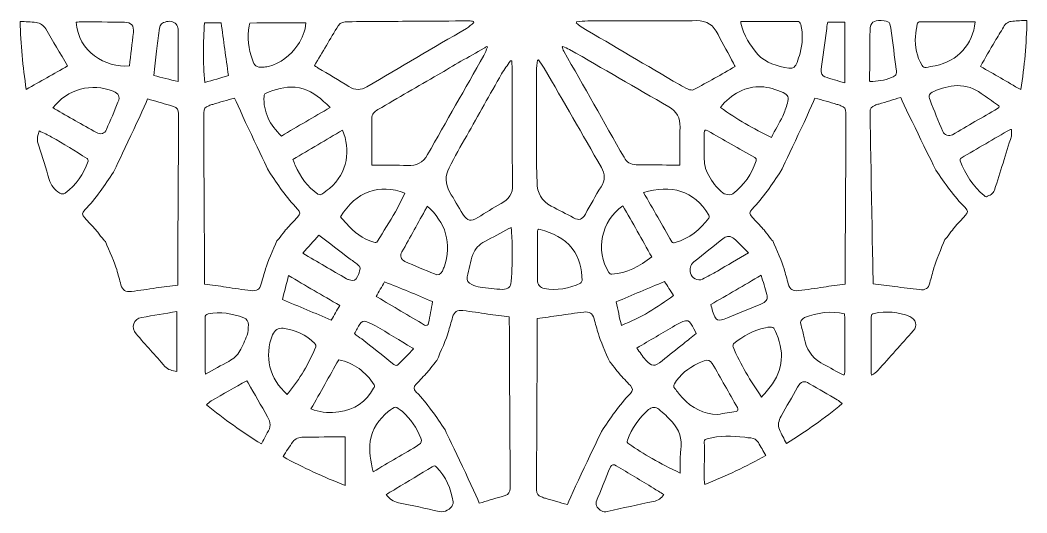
# Model space of a CAD drawing. Header units: millimetres. Extents: x -685 to 442, y -246 to 853.
# Drawn here: x -359.4 to -223.5, y 382.8 to 449.4 of the extents above; entities that cross this region are included whole.
import ezdxf

# ---------------------------------------------------------------- set-up
doc = ezdxf.new("R2010")
doc.units = ezdxf.units.MM
doc.header["$MEASUREMENT"] = 0
doc.layers.add('Layer 1', color=7, linetype='Continuous')

# ---------------------------------------------------------------- blocks, each defined once
blk = doc.blocks.new('block 95')
at = {"layer": 'Layer 1', "lineweight": 0}
blk.add_open_spline([(-293.26, 386.14), (-293.26, 385.64), (-293.47, 385.35), (-293.94, 385.21), (-294.12, 385.13), (-294.3, 385.06), (-294.48, 385.03), (-295.45, 384.74), (-296.43, 384.45), (-297.43, 384.16), (-298.37, 386.43), (-302.04, 394.02), (-302.04, 394.05), (-303.23, 395.82), (-304.42, 397.61), (-305.93, 399.16), (-306.32, 399.59), (-306.32, 399.81), (-305.93, 400.24), (-305.43, 400.78), (-304.92, 401.32), (-304.42, 401.86), (-304.23, 402.07), (-303.32, 403.31), (-303.14, 403.43), (-302.67, 404.57), (-301.82, 406.45), (-301.61, 407.22), (-301.43, 407.9), (-301.21, 408.58), (-301.03, 409.27), (-300.82, 410.02), (-300.42, 410.27), (-299.63, 410.17), (-298.51, 410.02), (-297.4, 409.88), (-296.28, 409.7), (-295.42, 409.55), (-294.23, 409.45), (-293.37, 409.3), (-293.37, 406.64), (-293.26, 388.91), (-293.26, 386.14)], degree=3, knots=[0, 0, 0, 0, 1, 1, 1, 2, 2, 2, 3, 3, 3, 4, 4, 4, 5, 5, 5, 6, 6, 6, 7, 7, 7, 8, 8, 8, 9, 9, 9, 10, 10, 10, 11, 11, 11, 12, 12, 12, 13, 13, 13, 14, 14, 14, 14], dxfattribs=at)
blk = doc.blocks.new('block 96')
at = {"layer": 'Layer 1', "lineweight": 0}
blk.add_open_spline([(-289.7, 385.94), (-289.7, 385.43), (-289.49, 385.15), (-289.02, 385), (-288.84, 384.93), (-288.66, 384.86), (-288.48, 384.82), (-287.51, 384.54), (-286.54, 384.25), (-285.53, 383.96), (-284.59, 386.23), (-280.92, 393.82), (-280.92, 393.85), (-279.73, 395.61), (-278.54, 397.41), (-277.03, 398.96), (-276.64, 399.39), (-276.64, 399.61), (-277.03, 400.04), (-277.54, 400.58), (-278.04, 401.12), (-278.54, 401.66), (-278.74, 401.87), (-279.64, 403.11), (-279.82, 403.23), (-280.29, 404.37), (-281.14, 406.25), (-281.35, 407.01), (-281.53, 407.7), (-281.75, 408.38), (-281.93, 409.06), (-282.14, 409.82), (-282.54, 410.07), (-283.33, 409.96), (-284.45, 409.82), (-285.56, 409.68), (-286.68, 409.5), (-287.54, 409.35), (-288.73, 409.24), (-289.6, 409.1), (-289.6, 406.44), (-289.7, 388.71), (-289.7, 385.94)], degree=3, knots=[0, 0, 0, 0, 1, 1, 1, 2, 2, 2, 3, 3, 3, 4, 4, 4, 5, 5, 5, 6, 6, 6, 7, 7, 7, 8, 8, 8, 9, 9, 9, 10, 10, 10, 11, 11, 11, 12, 12, 12, 13, 13, 13, 14, 14, 14, 14], dxfattribs=at)
blk = doc.blocks.new('block 98')
at = {"layer": 'Layer 1', "lineweight": 0}
blk.add_open_spline([(-334.63, 436.89), (-334.63, 437.4), (-334.42, 437.69), (-333.95, 437.83), (-333.77, 437.9), (-333.59, 437.97), (-333.41, 438.01), (-332.44, 438.3), (-331.46, 438.59), (-330.46, 438.87), (-329.52, 436.61), (-325.85, 429.02), (-325.85, 428.98), (-324.66, 427.22), (-323.47, 425.42), (-321.96, 423.88), (-321.56, 423.44), (-321.56, 423.23), (-321.96, 422.8), (-322.46, 422.26), (-322.97, 421.72), (-323.47, 421.18), (-323.66, 420.97), (-324.57, 419.72), (-324.75, 419.6), (-325.22, 418.46), (-326.07, 416.58), (-326.28, 415.82), (-326.46, 415.14), (-326.68, 414.45), (-326.86, 413.77), (-327.07, 413.01), (-327.47, 412.76), (-328.26, 412.87), (-329.38, 413.01), (-330.49, 413.16), (-331.61, 413.34), (-332.47, 413.48), (-333.66, 413.59), (-334.52, 413.73), (-334.52, 416.39), (-334.63, 434.13), (-334.63, 436.89)], degree=3, knots=[0, 0, 0, 0, 1, 1, 1, 2, 2, 2, 3, 3, 3, 4, 4, 4, 5, 5, 5, 6, 6, 6, 7, 7, 7, 8, 8, 8, 9, 9, 9, 10, 10, 10, 11, 11, 11, 12, 12, 12, 13, 13, 13, 14, 14, 14, 14], dxfattribs=at)
blk = doc.blocks.new('block 99')
at = {"layer": 'Layer 1', "lineweight": 0}
blk.add_open_spline([(-338.03, 436.77), (-338.03, 437.28), (-338.24, 437.57), (-338.71, 437.71), (-338.89, 437.78), (-339.07, 437.85), (-339.25, 437.89), (-340.22, 438.18), (-341.2, 438.46), (-342.2, 438.75), (-343.14, 436.49), (-346.81, 428.9), (-346.81, 428.86), (-348, 427.1), (-349.19, 425.3), (-350.7, 423.75), (-351.1, 423.32), (-351.1, 423.11), (-350.7, 422.68), (-350.2, 422.14), (-349.69, 421.6), (-349.19, 421.06), (-349, 420.85), (-348.09, 419.6), (-347.91, 419.48), (-347.44, 418.34), (-346.59, 416.46), (-346.38, 415.7), (-346.2, 415.01), (-345.98, 414.33), (-345.8, 413.65), (-345.59, 412.89), (-345.19, 412.64), (-344.4, 412.75), (-343.28, 412.89), (-342.17, 413.04), (-341.05, 413.22), (-340.19, 413.36), (-339, 413.47), (-338.14, 413.61), (-338.14, 416.27), (-338.03, 434), (-338.03, 436.77)], degree=3, knots=[0, 0, 0, 0, 1, 1, 1, 2, 2, 2, 3, 3, 3, 4, 4, 4, 5, 5, 5, 6, 6, 6, 7, 7, 7, 8, 8, 8, 9, 9, 9, 10, 10, 10, 11, 11, 11, 12, 12, 12, 13, 13, 13, 14, 14, 14, 14], dxfattribs=at)
blk = doc.blocks.new('block 100')
at = {"layer": 'Layer 1', "lineweight": 0}
blk.add_open_spline([(-244.67, 436.93), (-244.68, 437.43), (-244.46, 437.72), (-244, 437.87), (-243.82, 437.95), (-243.64, 438.02), (-243.46, 438.06), (-242.49, 438.36), (-241.52, 438.66), (-240.52, 438.96), (-239.55, 436.71), (-235.78, 429.17), (-235.78, 429.13), (-234.57, 427.39), (-233.36, 425.6), (-231.83, 424.08), (-231.42, 423.65), (-231.42, 423.43), (-231.81, 423), (-232.31, 422.45), (-232.81, 421.91), (-233.3, 421.36), (-233.49, 421.15), (-234.38, 419.89), (-234.56, 419.77), (-235.01, 418.62), (-235.84, 416.73), (-236.04, 415.96), (-236.21, 415.28), (-236.42, 414.59), (-236.59, 413.91), (-236.79, 413.15), (-237.19, 412.89), (-237.98, 412.99), (-239.1, 413.12), (-240.22, 413.25), (-241.33, 413.41), (-242.2, 413.54), (-243.39, 413.64), (-244.25, 413.77), (-244.29, 416.43), (-244.63, 434.16), (-244.67, 436.93)], degree=3, knots=[0, 0, 0, 0, 1, 1, 1, 2, 2, 2, 3, 3, 3, 4, 4, 4, 5, 5, 5, 6, 6, 6, 7, 7, 7, 8, 8, 8, 9, 9, 9, 10, 10, 10, 11, 11, 11, 12, 12, 12, 13, 13, 13, 14, 14, 14, 14], dxfattribs=at)
blk = doc.blocks.new('block 101')
at = {"layer": 'Layer 1', "lineweight": 0}
blk.add_open_spline([(-247.92, 436.89), (-247.92, 437.4), (-248.14, 437.68), (-248.6, 437.83), (-248.78, 437.9), (-248.96, 437.97), (-249.14, 438.01), (-250.12, 438.3), (-251.09, 438.58), (-252.1, 438.87), (-253.03, 436.61), (-256.7, 429.02), (-256.7, 428.98), (-257.89, 427.22), (-259.08, 425.42), (-260.59, 423.87), (-260.99, 423.44), (-260.99, 423.23), (-260.59, 422.79), (-260.09, 422.25), (-259.58, 421.72), (-259.08, 421.18), (-258.89, 420.97), (-257.99, 419.72), (-257.81, 419.6), (-257.34, 418.46), (-256.48, 416.58), (-256.27, 415.82), (-256.09, 415.13), (-255.88, 414.45), (-255.7, 413.77), (-255.48, 413.01), (-255.08, 412.76), (-254.29, 412.87), (-253.18, 413.01), (-252.06, 413.16), (-250.94, 413.34), (-250.08, 413.48), (-248.89, 413.59), (-248.03, 413.73), (-248.03, 416.39), (-247.92, 434.12), (-247.92, 436.89)], degree=3, knots=[0, 0, 0, 0, 1, 1, 1, 2, 2, 2, 3, 3, 3, 4, 4, 4, 5, 5, 5, 6, 6, 6, 7, 7, 7, 8, 8, 8, 9, 9, 9, 10, 10, 10, 11, 11, 11, 12, 12, 12, 13, 13, 13, 14, 14, 14, 14], dxfattribs=at)
blk = doc.blocks.new('block 92')
at = {"layer": 'Layer 1', "lineweight": 0}
for points, knots in [([(-359.42, 449.21), (-358.66, 449.17), (-357.98, 449.17), (-357.26, 449.06), (-356.72, 448.99), (-356.25, 448.7), (-355.96, 448.2), (-354.99, 446.55), (-354.02, 444.89), (-353.01, 443.2), (-354.88, 442.12), (-356.72, 441.11), (-358.59, 440.04), (-359.06, 443.13), (-359.35, 446.11), (-359.42, 449.21)], [0, 0, 0, 0, 1, 1, 1, 2, 2, 2, 3, 3, 3, 4, 4, 4, 5, 5, 5, 5]), ([(-344.66, 443.2), (-347.9, 442.95), (-351.57, 445.14), (-351.86, 449.1), (-351.72, 449.1), (-351.61, 449.14), (-351.46, 449.14), (-349.41, 449.14), (-347.36, 449.14), (-345.31, 449.1), (-344.44, 449.1), (-344.01, 448.63), (-344.12, 447.73), (-344.3, 446.22), (-344.48, 444.71), (-344.66, 443.2)], [0, 0, 0, 0, 1, 1, 1, 2, 2, 2, 3, 3, 3, 4, 4, 4, 5, 5, 5, 5]), ([(-338.07, 441.08), (-339.22, 441.37), (-340.3, 441.62), (-341.38, 441.91), (-341.24, 443.02), (-341.1, 444.14), (-340.99, 445.21), (-340.88, 446.15), (-340.77, 447.09), (-340.66, 447.98), (-340.63, 448.45), (-340.52, 448.88), (-340.05, 449.06), (-339.51, 449.28), (-338.97, 449.32), (-338.47, 448.96), (-338.29, 448.85), (-338.18, 448.56), (-338.11, 448.34), (-338.04, 448.16), (-338.07, 447.95), (-338.07, 447.73), (-338.07, 445.65), (-338.07, 443.6), (-338.07, 441.51), (-338.07, 441.4), (-338.07, 441.26), (-338.07, 441.08)], [0, 0, 0, 0, 1, 1, 1, 2, 2, 2, 3, 3, 3, 4, 4, 4, 5, 5, 5, 6, 6, 6, 7, 7, 7, 8, 8, 8, 9, 9, 9, 9]), ([(-334.47, 440.97), (-334.76, 443.7), (-334.69, 446.37), (-334.54, 449.03), (-333.79, 449.03), (-333.07, 449.03), (-332.28, 449.03), (-331.95, 446.65), (-331.63, 444.32), (-331.3, 441.91), (-332.31, 441.58), (-333.36, 441.29), (-334.47, 440.97)], [0, 0, 0, 0, 1, 1, 1, 2, 2, 2, 3, 3, 3, 4, 4, 4, 4]), ([(-320.83, 449.03), (-320.9, 447.91), (-321.33, 446.94), (-321.94, 446.04), (-322.95, 444.6), (-324.21, 443.56), (-325.9, 443.13), (-326.16, 443.06), (-326.41, 443.06), (-326.66, 443.02), (-327.49, 442.99), (-327.81, 443.24), (-328.06, 444.03), (-328.57, 445.5), (-328.82, 447.05), (-328.5, 448.6), (-328.46, 448.7), (-328.42, 448.85), (-328.39, 448.99), (-325.87, 449.03), (-323.38, 449.03), (-320.83, 449.03)], [0, 0, 0, 0, 1, 1, 1, 2, 2, 2, 3, 3, 3, 4, 4, 4, 5, 5, 5, 6, 6, 6, 7, 7, 7, 7]), ([(-298.15, 449.06), (-298.47, 448.81), (-298.8, 448.49), (-299.16, 448.27), (-303.62, 445.65), (-308.12, 443.02), (-312.59, 440.4), (-313.41, 439.89), (-314.17, 439.89), (-315.03, 440.43), (-316.4, 441.29), (-317.81, 442.09), (-319.17, 442.91), (-319.32, 443.02), (-319.5, 443.09), (-319.68, 443.24), (-318.6, 445.07), (-317.55, 446.87), (-316.47, 448.63), (-316.19, 449.1), (-315.65, 449.17), (-315.14, 449.17), (-312.12, 449.21), (-309.13, 449.21), (-306.11, 449.24), (-303.66, 449.24), (-301.21, 449.28), (-298.8, 449.28), (-298.58, 449.28), (-298.4, 449.24), (-298.19, 449.21), (-298.19, 449.17), (-298.19, 449.1), (-298.15, 449.06)], [0, 0, 0, 0, 1, 1, 1, 2, 2, 2, 3, 3, 3, 4, 4, 4, 5, 5, 5, 6, 6, 6, 7, 7, 7, 8, 8, 8, 9, 9, 9, 10, 10, 10, 11, 11, 11, 11]), ([(-262.87, 443.13), (-264.74, 442.05), (-266.58, 441.01), (-268.45, 440), (-268.67, 439.89), (-268.99, 439.96), (-269.24, 440.07), (-269.64, 440.25), (-270.04, 440.47), (-270.4, 440.68), (-274.82, 443.27), (-279.25, 445.86), (-283.68, 448.49), (-283.93, 448.63), (-284.11, 448.85), (-284.33, 448.99), (-284.33, 449.03), (-284.29, 449.1), (-284.29, 449.14), (-283.79, 449.21), (-283.28, 449.28), (-282.78, 449.28), (-279.5, 449.28), (-276.23, 449.28), (-272.95, 449.28), (-271.33, 449.28), (-269.71, 449.28), (-268.09, 449.32), (-266.69, 449.35), (-265.79, 448.7), (-265.18, 447.44), (-264.53, 446.11), (-263.77, 444.86), (-263.09, 443.56), (-263.05, 443.45), (-262.98, 443.31), (-262.87, 443.13)], [0, 0, 0, 0, 1, 1, 1, 2, 2, 2, 3, 3, 3, 4, 4, 4, 5, 5, 5, 6, 6, 6, 7, 7, 7, 8, 8, 8, 9, 9, 9, 10, 10, 10, 11, 11, 11, 12, 12, 12, 12]), ([(-262.12, 449.21), (-261.97, 449.21), (-261.86, 449.21), (-261.72, 449.21), (-259.34, 449.21), (-256.97, 449.21), (-254.56, 449.21), (-254.23, 449.21), (-254.09, 449.1), (-254.02, 448.78), (-253.69, 447.48), (-253.76, 446.22), (-254.12, 444.93), (-254.23, 444.5), (-254.38, 444.06), (-254.52, 443.67), (-254.7, 443.09), (-255.06, 442.84), (-255.64, 442.91), (-257.18, 443.13), (-258.77, 443.6), (-259.81, 444.75), (-260.86, 445.93), (-261.72, 447.34), (-262.12, 448.96), (-262.12, 449.06), (-262.12, 449.1), (-262.12, 449.21)], [0, 0, 0, 0, 1, 1, 1, 2, 2, 2, 3, 3, 3, 4, 4, 4, 5, 5, 5, 6, 6, 6, 7, 7, 7, 8, 8, 8, 9, 9, 9, 9]), ([(-250.38, 449.1), (-249.59, 449.1), (-248.83, 449.1), (-248.08, 449.1), (-248.08, 446.4), (-248.08, 443.7), (-248.08, 440.9), (-249.01, 441.19), (-249.91, 441.44), (-250.78, 441.73), (-251.14, 441.83), (-251.32, 442.3), (-251.25, 442.77), (-251.03, 444.5), (-250.78, 446.22), (-250.53, 447.95), (-250.53, 448.34), (-250.45, 448.7), (-250.38, 449.1)], [0, 0, 0, 0, 1, 1, 1, 2, 2, 2, 3, 3, 3, 4, 4, 4, 5, 5, 5, 6, 6, 6, 6]), ([(-244.66, 441.08), (-244.69, 441.15), (-244.73, 441.15), (-244.73, 441.19), (-244.69, 443.49), (-244.73, 445.75), (-244.66, 448.06), (-244.62, 449.06), (-244.19, 449.39), (-243.18, 449.32), (-241.96, 449.21), (-241.99, 449.21), (-241.81, 447.95), (-241.6, 446.22), (-241.35, 444.5), (-241.13, 442.77), (-241.02, 442.05), (-241.13, 441.87), (-241.78, 441.62), (-242.71, 441.26), (-243.69, 441.11), (-244.66, 441.08)], [0, 0, 0, 0, 1, 1, 1, 2, 2, 2, 3, 3, 3, 4, 4, 4, 5, 5, 5, 6, 6, 6, 7, 7, 7, 7]), ([(-230.47, 449.14), (-230.8, 446.11), (-232.81, 443.88), (-235.87, 443.2), (-236.27, 443.13), (-236.7, 443.09), (-237.1, 442.99), (-237.35, 442.95), (-237.49, 443.02), (-237.64, 443.27), (-238.36, 444.5), (-238.65, 445.79), (-238.54, 447.19), (-238.5, 447.77), (-238.39, 448.34), (-238.29, 448.88), (-238.25, 448.99), (-238.07, 449.17), (-237.96, 449.17), (-235.51, 449.17), (-233.03, 449.17), (-230.58, 449.17), (-230.55, 449.17), (-230.51, 449.14), (-230.47, 449.14)], [0, 0, 0, 0, 1, 1, 1, 2, 2, 2, 3, 3, 3, 4, 4, 4, 5, 5, 5, 6, 6, 6, 7, 7, 7, 8, 8, 8, 8]), ([(-224.32, 440), (-226.15, 441.08), (-227.92, 442.09), (-229.75, 443.13), (-229.11, 444.28), (-228.46, 445.39), (-227.81, 446.51), (-227.41, 447.16), (-227.02, 447.8), (-226.66, 448.45), (-226.37, 448.99), (-225.94, 449.21), (-225.4, 449.24), (-224.79, 449.32), (-224.17, 449.32), (-223.49, 449.35), (-223.53, 446.22), (-223.81, 443.13), (-224.32, 440)], [0, 0, 0, 0, 1, 1, 1, 2, 2, 2, 3, 3, 3, 4, 4, 4, 5, 5, 5, 6, 6, 6, 6]), ([(-311.94, 429.79), (-311.94, 431.91), (-311.94, 433.99), (-311.94, 436.08), (-311.94, 436.69), (-311.58, 437.05), (-311.11, 437.3), (-308.41, 438.88), (-305.71, 440.47), (-303.01, 442.01), (-300.92, 443.24), (-298.87, 444.42), (-296.78, 445.61), (-296.64, 445.68), (-296.53, 445.75), (-296.39, 445.83), (-296.35, 445.79), (-296.31, 445.79), (-296.31, 445.75), (-296.49, 445.36), (-296.6, 444.96), (-296.82, 444.6), (-299.34, 440.14), (-301.89, 435.68), (-304.41, 431.22), (-305.03, 430.15), (-305.89, 429.68), (-307.11, 429.75), (-308.55, 429.82), (-310.03, 429.79), (-311.51, 429.79), (-311.61, 429.79), (-311.76, 429.79), (-311.94, 429.79)], [0, 0, 0, 0, 1, 1, 1, 2, 2, 2, 3, 3, 3, 4, 4, 4, 5, 5, 5, 6, 6, 6, 7, 7, 7, 8, 8, 8, 9, 9, 9, 10, 10, 10, 11, 11, 11, 11]), ([(-286.13, 445.83), (-285.84, 445.68), (-285.52, 445.57), (-285.23, 445.43), (-280.76, 442.84), (-276.3, 440.25), (-271.84, 437.7), (-270.76, 437.09), (-270.29, 436.19), (-270.32, 434.93), (-270.36, 433.42), (-270.36, 431.87), (-270.36, 430.36), (-270.36, 430.22), (-270.36, 430.04), (-270.36, 429.82), (-270.79, 429.82), (-271.15, 429.82), (-271.55, 429.82), (-273.13, 429.82), (-274.68, 429.86), (-276.26, 429.86), (-277.02, 429.86), (-277.52, 430.22), (-277.88, 430.86), (-280.58, 435.65), (-283.32, 440.43), (-286.02, 445.21), (-286.13, 445.39), (-286.16, 445.61), (-286.24, 445.79), (-286.2, 445.75), (-286.16, 445.79), (-286.13, 445.83)], [0, 0, 0, 0, 1, 1, 1, 2, 2, 2, 3, 3, 3, 4, 4, 4, 5, 5, 5, 6, 6, 6, 7, 7, 7, 8, 8, 8, 9, 9, 9, 10, 10, 10, 11, 11, 11, 11]), ([(-293.04, 443.88), (-293, 443.38), (-292.97, 442.84), (-292.97, 442.34), (-292.97, 439.39), (-292.97, 436.4), (-292.97, 433.45), (-292.97, 431.37), (-292.97, 429.28), (-292.93, 427.2), (-292.89, 425.97), (-293.4, 425.18), (-294.48, 424.61), (-295.56, 424.03), (-296.57, 423.38), (-297.61, 422.74), (-298.55, 422.16), (-299.01, 422.23), (-299.63, 423.2), (-300.24, 424.17), (-300.81, 425.18), (-301.43, 426.19), (-302.04, 427.27), (-302.07, 428.38), (-301.5, 429.46), (-300.74, 430.9), (-299.95, 432.38), (-299.12, 433.78), (-297.57, 436.55), (-295.99, 439.35), (-294.41, 442.12), (-294.05, 442.73), (-293.61, 443.31), (-293.22, 443.88), (-293.15, 443.92), (-293.07, 443.92), (-293.04, 443.88)], [0, 0, 0, 0, 1, 1, 1, 2, 2, 2, 3, 3, 3, 4, 4, 4, 5, 5, 5, 6, 6, 6, 7, 7, 7, 8, 8, 8, 9, 9, 9, 10, 10, 10, 11, 11, 11, 12, 12, 12, 12]), ([(-289.44, 444.03), (-289.19, 443.63), (-288.86, 443.27), (-288.65, 442.88), (-286.06, 438.42), (-283.5, 433.96), (-280.94, 429.5), (-280.44, 428.6), (-280.4, 427.77), (-280.98, 426.87), (-281.74, 425.65), (-282.42, 424.43), (-283.1, 423.2), (-283.57, 422.41), (-283.9, 422.3), (-284.69, 422.7), (-285.7, 423.24), (-286.7, 423.74), (-287.71, 424.28), (-288.97, 424.97), (-289.62, 426.04), (-289.62, 427.48), (-289.65, 428.31), (-289.69, 429.14), (-289.69, 429.97), (-289.69, 434.14), (-289.69, 438.35), (-289.69, 442.52), (-289.69, 442.99), (-289.62, 443.49), (-289.58, 443.96), (-289.51, 443.99), (-289.47, 443.99), (-289.44, 444.03)], [0, 0, 0, 0, 1, 1, 1, 2, 2, 2, 3, 3, 3, 4, 4, 4, 5, 5, 5, 6, 6, 6, 7, 7, 7, 8, 8, 8, 9, 9, 9, 10, 10, 10, 11, 11, 11, 11]), ([(-354.99, 437.55), (-353.08, 440.07), (-349.7, 440.97), (-346.86, 439.78), (-346.1, 439.46), (-345.88, 439.1), (-346.21, 438.31), (-346.71, 437.09), (-347.22, 435.86), (-347.76, 434.64), (-348.01, 434.03), (-348.55, 433.89), (-349.12, 434.21), (-351.03, 435.29), (-352.9, 436.33), (-354.78, 437.41), (-354.85, 437.45), (-354.92, 437.52), (-354.99, 437.55)], [0, 0, 0, 0, 1, 1, 1, 2, 2, 2, 3, 3, 3, 4, 4, 4, 5, 5, 5, 6, 6, 6, 6]), ([(-317.55, 437.59), (-319.79, 436.3), (-321.94, 435.04), (-324.14, 433.74), (-325.69, 435.22), (-326.62, 436.94), (-326.48, 439.14), (-326.48, 439.28), (-326.37, 439.46), (-326.3, 439.5), (-325, 440.04), (-323.67, 440.43), (-322.27, 440.32), (-320.76, 440.22), (-319.57, 439.42), (-318.45, 438.42), (-318.13, 438.17), (-317.84, 437.88), (-317.55, 437.59)], [0, 0, 0, 0, 1, 1, 1, 2, 2, 2, 3, 3, 3, 4, 4, 4, 5, 5, 5, 6, 6, 6, 6]), ([(-257.98, 433.56), (-260.42, 434.71), (-262.69, 436.01), (-264.85, 437.59), (-264.17, 438.56), (-263.3, 439.21), (-262.33, 439.71), (-260.35, 440.76), (-258.37, 440.5), (-256.39, 439.6), (-255.74, 439.32), (-255.6, 438.92), (-255.82, 438.17), (-256, 437.59), (-256.18, 436.98), (-256.46, 436.44), (-256.93, 435.47), (-257.47, 434.53), (-257.98, 433.56)], [0, 0, 0, 0, 1, 1, 1, 2, 2, 2, 3, 3, 3, 4, 4, 4, 5, 5, 5, 6, 6, 6, 6]), ([(-232.92, 440.54), (-231.63, 440.54), (-230.58, 440.18), (-229.65, 439.5), (-228.93, 438.96), (-228.17, 438.45), (-227.45, 437.95), (-227.16, 437.73), (-227.13, 437.63), (-227.45, 437.45), (-229.47, 436.26), (-231.52, 435.11), (-233.53, 433.92), (-233.97, 433.67), (-234.65, 433.89), (-234.83, 434.35), (-235.44, 435.76), (-236.02, 437.16), (-236.56, 438.56), (-236.81, 439.21), (-236.7, 439.46), (-236.05, 439.75), (-235.05, 440.22), (-233.97, 440.5), (-232.92, 440.54)], [0, 0, 0, 0, 1, 1, 1, 2, 2, 2, 3, 3, 3, 4, 4, 4, 5, 5, 5, 6, 6, 6, 7, 7, 7, 8, 8, 8, 8]), ([(-356.83, 434.43), (-356.25, 434.14), (-355.67, 433.89), (-355.17, 433.6), (-353.55, 432.66), (-351.97, 431.69), (-350.38, 430.72), (-350.28, 430.65), (-350.2, 430.43), (-350.24, 430.32), (-350.89, 428.6), (-351.82, 427.12), (-353.34, 426.04), (-353.59, 425.87), (-353.77, 425.87), (-354.06, 426.04), (-354.81, 426.48), (-355.28, 427.05), (-355.49, 427.88), (-355.93, 429.39), (-356.43, 430.9), (-356.9, 432.41), (-357.19, 433.24), (-357.15, 433.42), (-356.83, 434.43)], [0, 0, 0, 0, 1, 1, 1, 2, 2, 2, 3, 3, 3, 4, 4, 4, 5, 5, 5, 6, 6, 6, 7, 7, 7, 8, 8, 8, 8]), ([(-322.59, 430.58), (-320.33, 431.91), (-318.09, 433.24), (-315.9, 434.53), (-314.78, 431.91), (-315.14, 428.81), (-317.66, 426.66), (-317.99, 426.4), (-318.31, 426.15), (-318.67, 425.9), (-318.85, 425.76), (-318.99, 425.79), (-319.21, 425.9), (-320.65, 426.84), (-321.58, 428.24), (-322.3, 429.79), (-322.38, 430.04), (-322.45, 430.29), (-322.59, 430.58)], [0, 0, 0, 0, 1, 1, 1, 2, 2, 2, 3, 3, 3, 4, 4, 4, 5, 5, 5, 6, 6, 6, 6]), ([(-267.05, 432.12), (-267.05, 432.81), (-267.05, 433.49), (-267.05, 434.17), (-267.05, 434.57), (-266.9, 434.64), (-266.58, 434.43), (-264.46, 433.24), (-262.37, 432.02), (-260.24, 430.83), (-260.03, 430.72), (-259.99, 430.61), (-260.06, 430.4), (-260.6, 428.56), (-261.72, 427.12), (-263.2, 425.94), (-263.41, 425.76), (-263.84, 425.79), (-264.13, 425.87), (-264.42, 425.94), (-264.71, 426.19), (-264.92, 426.4), (-265.64, 427.05), (-266.15, 427.84), (-266.62, 428.71), (-267.05, 429.53), (-267.05, 430.4), (-267.05, 431.26), (-267.08, 431.55), (-267.08, 431.84), (-267.05, 432.12), (-267.05, 432.12), (-267.05, 432.12), (-267.05, 432.12)], [0, 0, 0, 0, 1, 1, 1, 2, 2, 2, 3, 3, 3, 4, 4, 4, 5, 5, 5, 6, 6, 6, 7, 7, 7, 8, 8, 8, 9, 9, 9, 10, 10, 10, 11, 11, 11, 11]), ([(-225.58, 434.6), (-225.58, 434.32), (-225.51, 434.03), (-225.58, 433.74), (-226.33, 431.3), (-227.09, 428.89), (-227.85, 426.44), (-228.03, 425.87), (-228.53, 425.76), (-228.96, 425.54), (-229.03, 425.51), (-229.18, 425.61), (-229.25, 425.69), (-230.76, 426.94), (-231.81, 428.56), (-232.49, 430.4), (-232.53, 430.5), (-232.49, 430.68), (-232.38, 430.76), (-230.15, 432.05), (-227.95, 433.35), (-225.72, 434.64), (-225.69, 434.64), (-225.65, 434.64), (-225.58, 434.6)], [0, 0, 0, 0, 1, 1, 1, 2, 2, 2, 3, 3, 3, 4, 4, 4, 5, 5, 5, 6, 6, 6, 7, 7, 7, 8, 8, 8, 8]), ([(-316.15, 422.84), (-314.06, 426.26), (-310.93, 427.34), (-307.47, 426.04), (-307.91, 425.18), (-308.27, 424.32), (-308.73, 423.49), (-309.53, 422.16), (-310.35, 420.87), (-311.18, 419.54), (-311.29, 419.32), (-311.43, 419.32), (-311.65, 419.39), (-313.16, 419.82), (-314.35, 420.76), (-315.36, 421.94), (-315.65, 422.23), (-315.9, 422.56), (-316.15, 422.84)], [0, 0, 0, 0, 1, 1, 1, 2, 2, 2, 3, 3, 3, 4, 4, 4, 5, 5, 5, 6, 6, 6, 6]), ([(-275.26, 426.12), (-271.51, 427.16), (-268.45, 426.48), (-266.44, 423.06), (-266.36, 422.95), (-266.36, 422.74), (-266.44, 422.66), (-267.59, 421.08), (-269.06, 419.89), (-270.97, 419.36), (-271.15, 419.32), (-271.3, 419.25), (-271.44, 419.46), (-272.7, 421.69), (-273.96, 423.89), (-275.26, 426.12)], [0, 0, 0, 0, 1, 1, 1, 2, 2, 2, 3, 3, 3, 4, 4, 4, 5, 5, 5, 5]), ([(-304.45, 424.28), (-302.04, 422.12), (-300.99, 419.21), (-302.18, 416.01), (-302.25, 415.83), (-302.33, 415.65), (-302.4, 415.51), (-302.69, 415), (-302.97, 414.9), (-303.48, 415.11), (-304.81, 415.65), (-306.14, 416.23), (-307.47, 416.8), (-308.01, 417.05), (-308.19, 417.59), (-307.87, 418.1), (-306.75, 420.07), (-305.67, 422.05), (-304.56, 424.03), (-304.56, 424.14), (-304.49, 424.21), (-304.45, 424.28)], [0, 0, 0, 0, 1, 1, 1, 2, 2, 2, 3, 3, 3, 4, 4, 4, 5, 5, 5, 6, 6, 6, 7, 7, 7, 7]), ([(-274.14, 417.41), (-275.76, 416.15), (-277.49, 415.18), (-279.54, 415.08), (-279.68, 415.08), (-279.86, 415.18), (-279.94, 415.29), (-281.77, 418.35), (-280.98, 422.2), (-278.06, 424.32), (-276.73, 422.05), (-275.44, 419.75), (-274.14, 417.41)], [0, 0, 0, 0, 1, 1, 1, 2, 2, 2, 3, 3, 3, 4, 4, 4, 4]), ([(-321.26, 417.92), (-320.51, 418.74), (-319.79, 419.54), (-319.07, 420.33), (-317.66, 419.25), (-316.26, 418.2), (-314.85, 417.13), (-314.46, 416.84), (-314.06, 416.55), (-313.67, 416.23), (-313.56, 416.15), (-313.49, 415.94), (-313.52, 415.79), (-313.59, 415.43), (-313.7, 415.11), (-313.85, 414.79), (-314.1, 414.25), (-314.39, 414.14), (-314.96, 414.32), (-315.11, 414.36), (-315.25, 414.39), (-315.36, 414.46), (-317.3, 415.61), (-319.25, 416.73), (-321.26, 417.92)], [0, 0, 0, 0, 1, 1, 1, 2, 2, 2, 3, 3, 3, 4, 4, 4, 5, 5, 5, 6, 6, 6, 7, 7, 7, 8, 8, 8, 8]), ([(-293.11, 421.37), (-293.04, 420.36), (-292.97, 419.46), (-292.97, 418.56), (-292.97, 417.09), (-293, 415.58), (-293.11, 414.1), (-293.18, 413.35), (-293.51, 413.03), (-294.26, 413.03), (-295.31, 413.06), (-296.31, 413.21), (-297.32, 413.35), (-297.68, 413.38), (-298.08, 413.53), (-298.44, 413.67), (-298.94, 413.89), (-299.16, 414.18), (-299.05, 414.72), (-298.83, 415.72), (-298.62, 416.77), (-298.29, 417.74), (-298.04, 418.53), (-297.43, 419.1), (-296.67, 419.5), (-295.59, 420.07), (-294.51, 420.65), (-293.43, 421.23), (-293.33, 421.3), (-293.25, 421.3), (-293.11, 421.37)], [0, 0, 0, 0, 1, 1, 1, 2, 2, 2, 3, 3, 3, 4, 4, 4, 5, 5, 5, 6, 6, 6, 7, 7, 7, 8, 8, 8, 9, 9, 9, 10, 10, 10, 10]), ([(-289.55, 417.45), (-289.55, 418.53), (-289.55, 419.64), (-289.55, 420.72), (-289.55, 420.97), (-289.55, 421.23), (-289.19, 421.12), (-287.53, 420.65), (-285.98, 419.97), (-284.87, 418.53), (-283.9, 417.27), (-283.57, 415.79), (-283.54, 414.25), (-283.54, 414.14), (-283.64, 413.92), (-283.75, 413.89), (-285.3, 413.1), (-286.96, 412.85), (-288.65, 413.13), (-289.19, 413.21), (-289.58, 413.74), (-289.58, 414.28), (-289.58, 415.33), (-289.58, 416.37), (-289.58, 417.41), (-289.58, 417.45), (-289.55, 417.45), (-289.55, 417.45)], [0, 0, 0, 0, 1, 1, 1, 2, 2, 2, 3, 3, 3, 4, 4, 4, 5, 5, 5, 6, 6, 6, 7, 7, 7, 8, 8, 8, 9, 9, 9, 9]), ([(-261.07, 417.95), (-262.55, 417.09), (-263.92, 416.3), (-265.28, 415.51), (-265.93, 415.11), (-266.62, 414.75), (-267.3, 414.39), (-267.88, 414.1), (-268.78, 414.54), (-268.92, 415.22), (-269.03, 415.79), (-268.96, 416.33), (-268.45, 416.73), (-267.08, 417.81), (-265.75, 418.89), (-264.38, 419.97), (-263.99, 420.29), (-263.45, 420.25), (-263.05, 419.89), (-262.4, 419.32), (-261.76, 418.67), (-261.07, 417.95)], [0, 0, 0, 0, 1, 1, 1, 2, 2, 2, 3, 3, 3, 4, 4, 4, 5, 5, 5, 6, 6, 6, 7, 7, 7, 7]), ([(-316.26, 410.87), (-316.65, 410.18), (-317.01, 409.54), (-317.41, 408.89), (-319.61, 409.82), (-321.8, 410.72), (-324, 411.66), (-323.74, 412.74), (-323.46, 413.78), (-323.17, 414.9), (-320.9, 413.53), (-318.6, 412.2), (-316.26, 410.87)], [0, 0, 0, 0, 1, 1, 1, 2, 2, 2, 3, 3, 3, 4, 4, 4, 4]), ([(-266.18, 410.98), (-263.92, 412.27), (-261.68, 413.6), (-259.38, 414.93), (-259.09, 414.03), (-258.8, 413.21), (-258.59, 412.34), (-258.44, 411.8), (-258.62, 411.44), (-259.13, 411.15), (-259.24, 411.08), (-259.38, 411.05), (-259.52, 410.98), (-261, 410.36), (-262.48, 409.79), (-263.92, 409.18), (-265.21, 408.64), (-265.5, 408.75), (-265.93, 410.08), (-266, 410.4), (-266.08, 410.69), (-266.18, 410.98)], [0, 0, 0, 0, 1, 1, 1, 2, 2, 2, 3, 3, 3, 4, 4, 4, 5, 5, 5, 6, 6, 6, 7, 7, 7, 7]), ([(-303.73, 411.37), (-303.91, 410.4), (-304.09, 409.43), (-304.27, 408.49), (-304.34, 408.17), (-304.56, 408.06), (-304.81, 408.21), (-306.93, 409.46), (-309.06, 410.72), (-311.18, 411.98), (-311.22, 412.02), (-311.25, 412.02), (-311.33, 412.05), (-310.97, 412.74), (-310.61, 413.35), (-310.21, 414.03), (-308.05, 413.21), (-305.89, 412.31), (-303.73, 411.37)], [0, 0, 0, 0, 1, 1, 1, 2, 2, 2, 3, 3, 3, 4, 4, 4, 5, 5, 5, 6, 6, 6, 6]), ([(-278.96, 411.33), (-276.77, 412.27), (-274.61, 413.17), (-272.41, 414.1), (-272.02, 413.49), (-271.62, 412.85), (-271.19, 412.2), (-273.38, 410.62), (-275.65, 409.14), (-278.24, 408.17), (-278.5, 409.25), (-278.71, 410.29), (-278.96, 411.33)], [0, 0, 0, 0, 1, 1, 1, 2, 2, 2, 3, 3, 3, 4, 4, 4, 4]), ([(-338.25, 410.04), (-338.25, 407.31), (-338.25, 404.65), (-338.25, 401.95), (-338.86, 402.06), (-339.44, 402.13), (-339.87, 402.63), (-341.17, 404.11), (-342.46, 405.54), (-343.76, 407.02), (-344.52, 407.88), (-344.08, 409.07), (-343, 409.25), (-341.46, 409.5), (-339.87, 409.75), (-338.25, 410.04)], [0, 0, 0, 0, 1, 1, 1, 2, 2, 2, 3, 3, 3, 4, 4, 4, 5, 5, 5, 5]), ([(-334.4, 401.59), (-334.4, 401.8), (-334.44, 401.95), (-334.44, 402.06), (-334.44, 404.43), (-334.44, 406.84), (-334.44, 409.21), (-334.44, 409.54), (-334.33, 409.64), (-334.04, 409.72), (-332.38, 410.04), (-330.76, 409.79), (-329.22, 409.18), (-328.82, 409.03), (-328.6, 408.67), (-328.6, 408.24), (-328.6, 407.77), (-328.64, 407.27), (-328.78, 406.84), (-329.04, 406.12), (-329.4, 405.4), (-329.76, 404.72), (-330.08, 404.11), (-330.62, 403.67), (-331.23, 403.31), (-332.28, 402.77), (-333.28, 402.2), (-334.4, 401.59)], [0, 0, 0, 0, 1, 1, 1, 2, 2, 2, 3, 3, 3, 4, 4, 4, 5, 5, 5, 6, 6, 6, 7, 7, 7, 8, 8, 8, 9, 9, 9, 9]), ([(-248.11, 409.72), (-248.11, 409.57), (-248.08, 409.43), (-248.08, 409.32), (-248.08, 406.84), (-248.08, 404.36), (-248.08, 401.91), (-248.08, 401.41), (-248.11, 401.37), (-248.58, 401.62), (-249.48, 402.13), (-250.42, 402.6), (-251.32, 403.13), (-252.61, 403.85), (-253.26, 405.04), (-253.58, 406.48), (-253.69, 407.05), (-253.8, 407.59), (-253.98, 408.17), (-254.16, 408.71), (-253.87, 409.07), (-253.51, 409.21), (-251.75, 409.9), (-249.99, 410.15), (-248.11, 409.72)], [0, 0, 0, 0, 1, 1, 1, 2, 2, 2, 3, 3, 3, 4, 4, 4, 5, 5, 5, 6, 6, 6, 7, 7, 7, 8, 8, 8, 8]), ([(-244.48, 401.44), (-244.48, 401.66), (-244.51, 401.8), (-244.51, 401.91), (-244.51, 404.36), (-244.51, 406.84), (-244.51, 409.28), (-244.51, 409.61), (-244.41, 409.72), (-244.12, 409.79), (-242.46, 410.11), (-240.84, 410), (-239.29, 409.36), (-238.47, 409), (-238.21, 408.13), (-238.83, 407.45), (-240.41, 405.65), (-242.03, 403.85), (-243.61, 402.09), (-243.79, 401.8), (-244.12, 401.66), (-244.48, 401.44)], [0, 0, 0, 0, 1, 1, 1, 2, 2, 2, 3, 3, 3, 4, 4, 4, 5, 5, 5, 6, 6, 6, 7, 7, 7, 7]), ([(-323.35, 398.85), (-325.76, 400.9), (-326.52, 404.03), (-325.33, 406.87), (-325.08, 407.52), (-324.54, 407.85), (-323.89, 407.77), (-322.27, 407.56), (-320.83, 406.91), (-319.64, 405.72), (-319.53, 405.62), (-319.46, 405.36), (-319.5, 405.26), (-320.47, 403.03), (-321.62, 400.9), (-323.2, 399.07), (-323.24, 399), (-323.31, 398.93), (-323.35, 398.85)], [0, 0, 0, 0, 1, 1, 1, 2, 2, 2, 3, 3, 3, 4, 4, 4, 5, 5, 5, 6, 6, 6, 6]), ([(-314.28, 407.05), (-314.03, 407.49), (-313.81, 407.95), (-313.56, 408.35), (-313.34, 408.71), (-312.98, 408.82), (-312.59, 408.64), (-312.19, 408.46), (-311.79, 408.31), (-311.43, 408.1), (-309.78, 407.13), (-308.16, 406.12), (-306.5, 405.15), (-306.43, 405.11), (-306.39, 405.08), (-306.29, 405), (-307.01, 404.29), (-307.69, 403.57), (-308.37, 402.88), (-308.63, 402.63), (-308.91, 402.81), (-309.13, 403.03), (-310.5, 404.14), (-311.9, 405.22), (-313.27, 406.34), (-313.63, 406.52), (-313.95, 406.77), (-314.28, 407.05)], [0, 0, 0, 0, 1, 1, 1, 2, 2, 2, 3, 3, 3, 4, 4, 4, 5, 5, 5, 6, 6, 6, 7, 7, 7, 8, 8, 8, 9, 9, 9, 9]), ([(-276.16, 405.11), (-274.39, 406.16), (-272.7, 407.13), (-271.01, 408.13), (-270.65, 408.35), (-270.32, 408.49), (-269.93, 408.67), (-269.39, 408.93), (-269.1, 408.85), (-268.81, 408.35), (-268.56, 407.95), (-268.34, 407.49), (-268.13, 407.05), (-268.74, 406.59), (-269.32, 406.12), (-269.86, 405.69), (-270.83, 404.93), (-271.8, 404.18), (-272.74, 403.39), (-273.74, 402.56), (-274.14, 402.56), (-274.97, 403.53), (-275.4, 404), (-275.76, 404.54), (-276.16, 405.11)], [0, 0, 0, 0, 1, 1, 1, 2, 2, 2, 3, 3, 3, 4, 4, 4, 5, 5, 5, 6, 6, 6, 7, 7, 7, 8, 8, 8, 8]), ([(-259.31, 398.49), (-260.82, 400.69), (-262.15, 402.88), (-263.16, 405.26), (-263.2, 405.36), (-263.16, 405.62), (-263.09, 405.69), (-261.79, 406.7), (-260.42, 407.56), (-258.8, 407.85), (-257.72, 408.03), (-257.72, 408.03), (-257.29, 407.02), (-256.1, 404.21), (-256.5, 401.7), (-258.52, 399.43), (-258.73, 399.11), (-259.02, 398.82), (-259.31, 398.49)], [0, 0, 0, 0, 1, 1, 1, 2, 2, 2, 3, 3, 3, 4, 4, 4, 5, 5, 5, 6, 6, 6, 6]), ([(-320.15, 396.88), (-318.89, 399.11), (-317.66, 401.3), (-316.4, 403.53), (-314.31, 403.06), (-312.77, 401.91), (-311.61, 400.15), (-311.54, 400.04), (-311.61, 399.83), (-311.69, 399.68), (-312.69, 397.81), (-314.31, 396.8), (-316.37, 396.48), (-317.52, 396.3), (-318.63, 396.41), (-319.71, 396.73), (-319.86, 396.77), (-320, 396.84), (-320.15, 396.88)], [0, 0, 0, 0, 1, 1, 1, 2, 2, 2, 3, 3, 3, 4, 4, 4, 5, 5, 5, 6, 6, 6, 6]), ([(-265.21, 396.12), (-267.16, 396.19), (-268.7, 396.98), (-270, 398.39), (-270.36, 398.78), (-270.68, 399.25), (-271.04, 399.65), (-271.22, 399.86), (-271.19, 400.04), (-271.08, 400.26), (-270.32, 401.52), (-269.21, 402.38), (-267.91, 403.03), (-267.66, 403.17), (-267.37, 403.28), (-267.08, 403.39), (-266.62, 403.57), (-266.22, 403.46), (-265.97, 403.03), (-264.82, 401.05), (-263.7, 399.03), (-262.58, 397.06), (-262.44, 396.8), (-262.44, 396.62), (-262.76, 396.55), (-263.52, 396.44), (-264.35, 396.3), (-265.21, 396.12)], [0, 0, 0, 0, 1, 1, 1, 2, 2, 2, 3, 3, 3, 4, 4, 4, 5, 5, 5, 6, 6, 6, 7, 7, 7, 8, 8, 8, 9, 9, 9, 9]), ([(-326.84, 392.16), (-329.43, 393.75), (-331.88, 395.51), (-334.26, 397.45), (-334.04, 397.63), (-333.86, 397.81), (-333.64, 397.96), (-332.02, 398.89), (-330.44, 399.79), (-328.82, 400.69), (-328.75, 400.58), (-328.68, 400.51), (-328.64, 400.4), (-327.78, 398.89), (-326.88, 397.34), (-326.01, 395.83), (-325.58, 395.08), (-325.54, 394.39), (-326.05, 393.64), (-326.3, 393.21), (-326.55, 392.67), (-326.84, 392.16)], [0, 0, 0, 0, 1, 1, 1, 2, 2, 2, 3, 3, 3, 4, 4, 4, 5, 5, 5, 6, 6, 6, 7, 7, 7, 7]), ([(-248.44, 397.6), (-250.81, 395.62), (-253.3, 393.86), (-255.96, 392.2), (-256.28, 392.85), (-256.61, 393.46), (-256.9, 394.11), (-257.15, 394.72), (-257, 395.33), (-256.68, 395.91), (-255.92, 397.2), (-255.2, 398.53), (-254.45, 399.83), (-253.98, 400.62), (-253.62, 400.76), (-252.83, 400.29), (-251.57, 399.57), (-250.31, 398.85), (-249.09, 398.1), (-248.87, 397.99), (-248.69, 397.81), (-248.44, 397.6)], [0, 0, 0, 0, 1, 1, 1, 2, 2, 2, 3, 3, 3, 4, 4, 4, 5, 5, 5, 6, 6, 6, 7, 7, 7, 7]), ([(-311.76, 388.39), (-312.08, 389.83), (-312.33, 391.16), (-312.15, 392.52), (-311.94, 394.21), (-310.97, 395.47), (-309.71, 396.52), (-308.77, 397.31), (-308.73, 397.31), (-307.8, 396.52), (-306.65, 395.55), (-305.89, 394.29), (-305.31, 392.92), (-305.17, 392.56), (-305.24, 392.24), (-305.57, 392.06), (-307.58, 390.83), (-309.67, 389.65), (-311.76, 388.39)], [0, 0, 0, 0, 1, 1, 1, 2, 2, 2, 3, 3, 3, 4, 4, 4, 5, 5, 5, 6, 6, 6, 6]), ([(-270.32, 388.21), (-271.66, 388.89), (-272.92, 389.5), (-274.1, 390.19), (-275.18, 390.8), (-276.19, 391.48), (-277.24, 392.16), (-277.45, 392.31), (-277.52, 392.42), (-277.42, 392.67), (-276.84, 394.29), (-275.87, 395.65), (-274.57, 396.8), (-274.18, 397.16), (-273.56, 397.2), (-273.17, 396.84), (-272.56, 396.3), (-271.94, 395.76), (-271.4, 395.15), (-270.43, 394.07), (-270, 392.85), (-270.22, 391.34), (-270.32, 390.55), (-270.29, 389.76), (-270.29, 388.96), (-270.32, 388.82), (-270.32, 388.6), (-270.32, 388.21)], [0, 0, 0, 0, 1, 1, 1, 2, 2, 2, 3, 3, 3, 4, 4, 4, 5, 5, 5, 6, 6, 6, 7, 7, 7, 8, 8, 8, 9, 9, 9, 9]), ([(-315.54, 393.1), (-315.54, 390.91), (-315.54, 388.78), (-315.54, 386.55), (-318.45, 387.67), (-321.19, 388.96), (-323.92, 390.44), (-323.49, 391.12), (-323.06, 391.81), (-322.59, 392.45), (-322.27, 392.88), (-321.73, 393.06), (-321.19, 393.06), (-319.32, 393.1), (-317.45, 393.1), (-315.54, 393.1)], [0, 0, 0, 0, 1, 1, 1, 2, 2, 2, 3, 3, 3, 4, 4, 4, 5, 5, 5, 5]), ([(-258.73, 390.58), (-261.4, 389.11), (-264.1, 387.81), (-266.98, 386.7), (-267.01, 386.95), (-267.05, 387.2), (-267.05, 387.42), (-267.05, 389.11), (-267.01, 390.76), (-267.05, 392.45), (-267.05, 392.78), (-266.87, 392.78), (-266.65, 392.85), (-265, 393.28), (-263.3, 393.28), (-261.58, 393.06), (-261.29, 393.03), (-261, 392.96), (-260.75, 392.96), (-260.28, 392.96), (-259.99, 392.7), (-259.74, 392.34), (-259.42, 391.77), (-259.09, 391.19), (-258.73, 390.58)], [0, 0, 0, 0, 1, 1, 1, 2, 2, 2, 3, 3, 3, 4, 4, 4, 5, 5, 5, 6, 6, 6, 7, 7, 7, 8, 8, 8, 8]), ([(-309.99, 385.33), (-309.53, 385.62), (-309.09, 385.87), (-308.66, 386.12), (-307.04, 387.09), (-305.39, 388.1), (-303.77, 389.07), (-303.55, 389.22), (-303.41, 389.25), (-303.19, 389.04), (-301.89, 387.74), (-301.28, 386.12), (-300.96, 384.32), (-300.92, 384.18), (-300.99, 384.04), (-301.03, 383.93), (-301.28, 383.35), (-302.07, 382.85), (-302.83, 383.03), (-304.67, 383.46), (-306.5, 383.86), (-308.34, 384.22), (-309.06, 384.36), (-309.53, 384.76), (-309.99, 385.33)], [0, 0, 0, 0, 1, 1, 1, 2, 2, 2, 3, 3, 3, 4, 4, 4, 5, 5, 5, 6, 6, 6, 7, 7, 7, 8, 8, 8, 8]), ([(-272.52, 385.33), (-272.84, 384.79), (-273.31, 384.5), (-273.89, 384.4), (-275.98, 383.96), (-278.06, 383.5), (-280.15, 383.03), (-280.73, 382.89), (-281.16, 383.21), (-281.52, 383.64), (-281.63, 383.78), (-281.7, 384.14), (-281.63, 384.32), (-281.02, 385.91), (-280.37, 387.49), (-279.72, 389.07), (-279.58, 389.4), (-279.29, 389.43), (-278.93, 389.22), (-277.27, 388.21), (-275.58, 387.2), (-273.92, 386.19), (-273.49, 385.91), (-273.02, 385.62), (-272.52, 385.33)], [0, 0, 0, 0, 1, 1, 1, 2, 2, 2, 3, 3, 3, 4, 4, 4, 5, 5, 5, 6, 6, 6, 7, 7, 7, 8, 8, 8, 8])]:
    blk.add_open_spline(points, degree=3, knots=knots, dxfattribs=at)
at = {"layer": 'Layer 1'}
for name in ['block 99', 'block 98', 'block 101', 'block 100', 'block 95', 'block 96']:
    blk.add_blockref(name, (0, 0), dxfattribs=at)

msp = doc.modelspace()

# ---------------------------------------------------------------- block references
at = {"layer": 'Layer 1'}
msp.add_blockref('block 92', (0, 0), dxfattribs=at)

doc.saveas('drawing.dxf')
